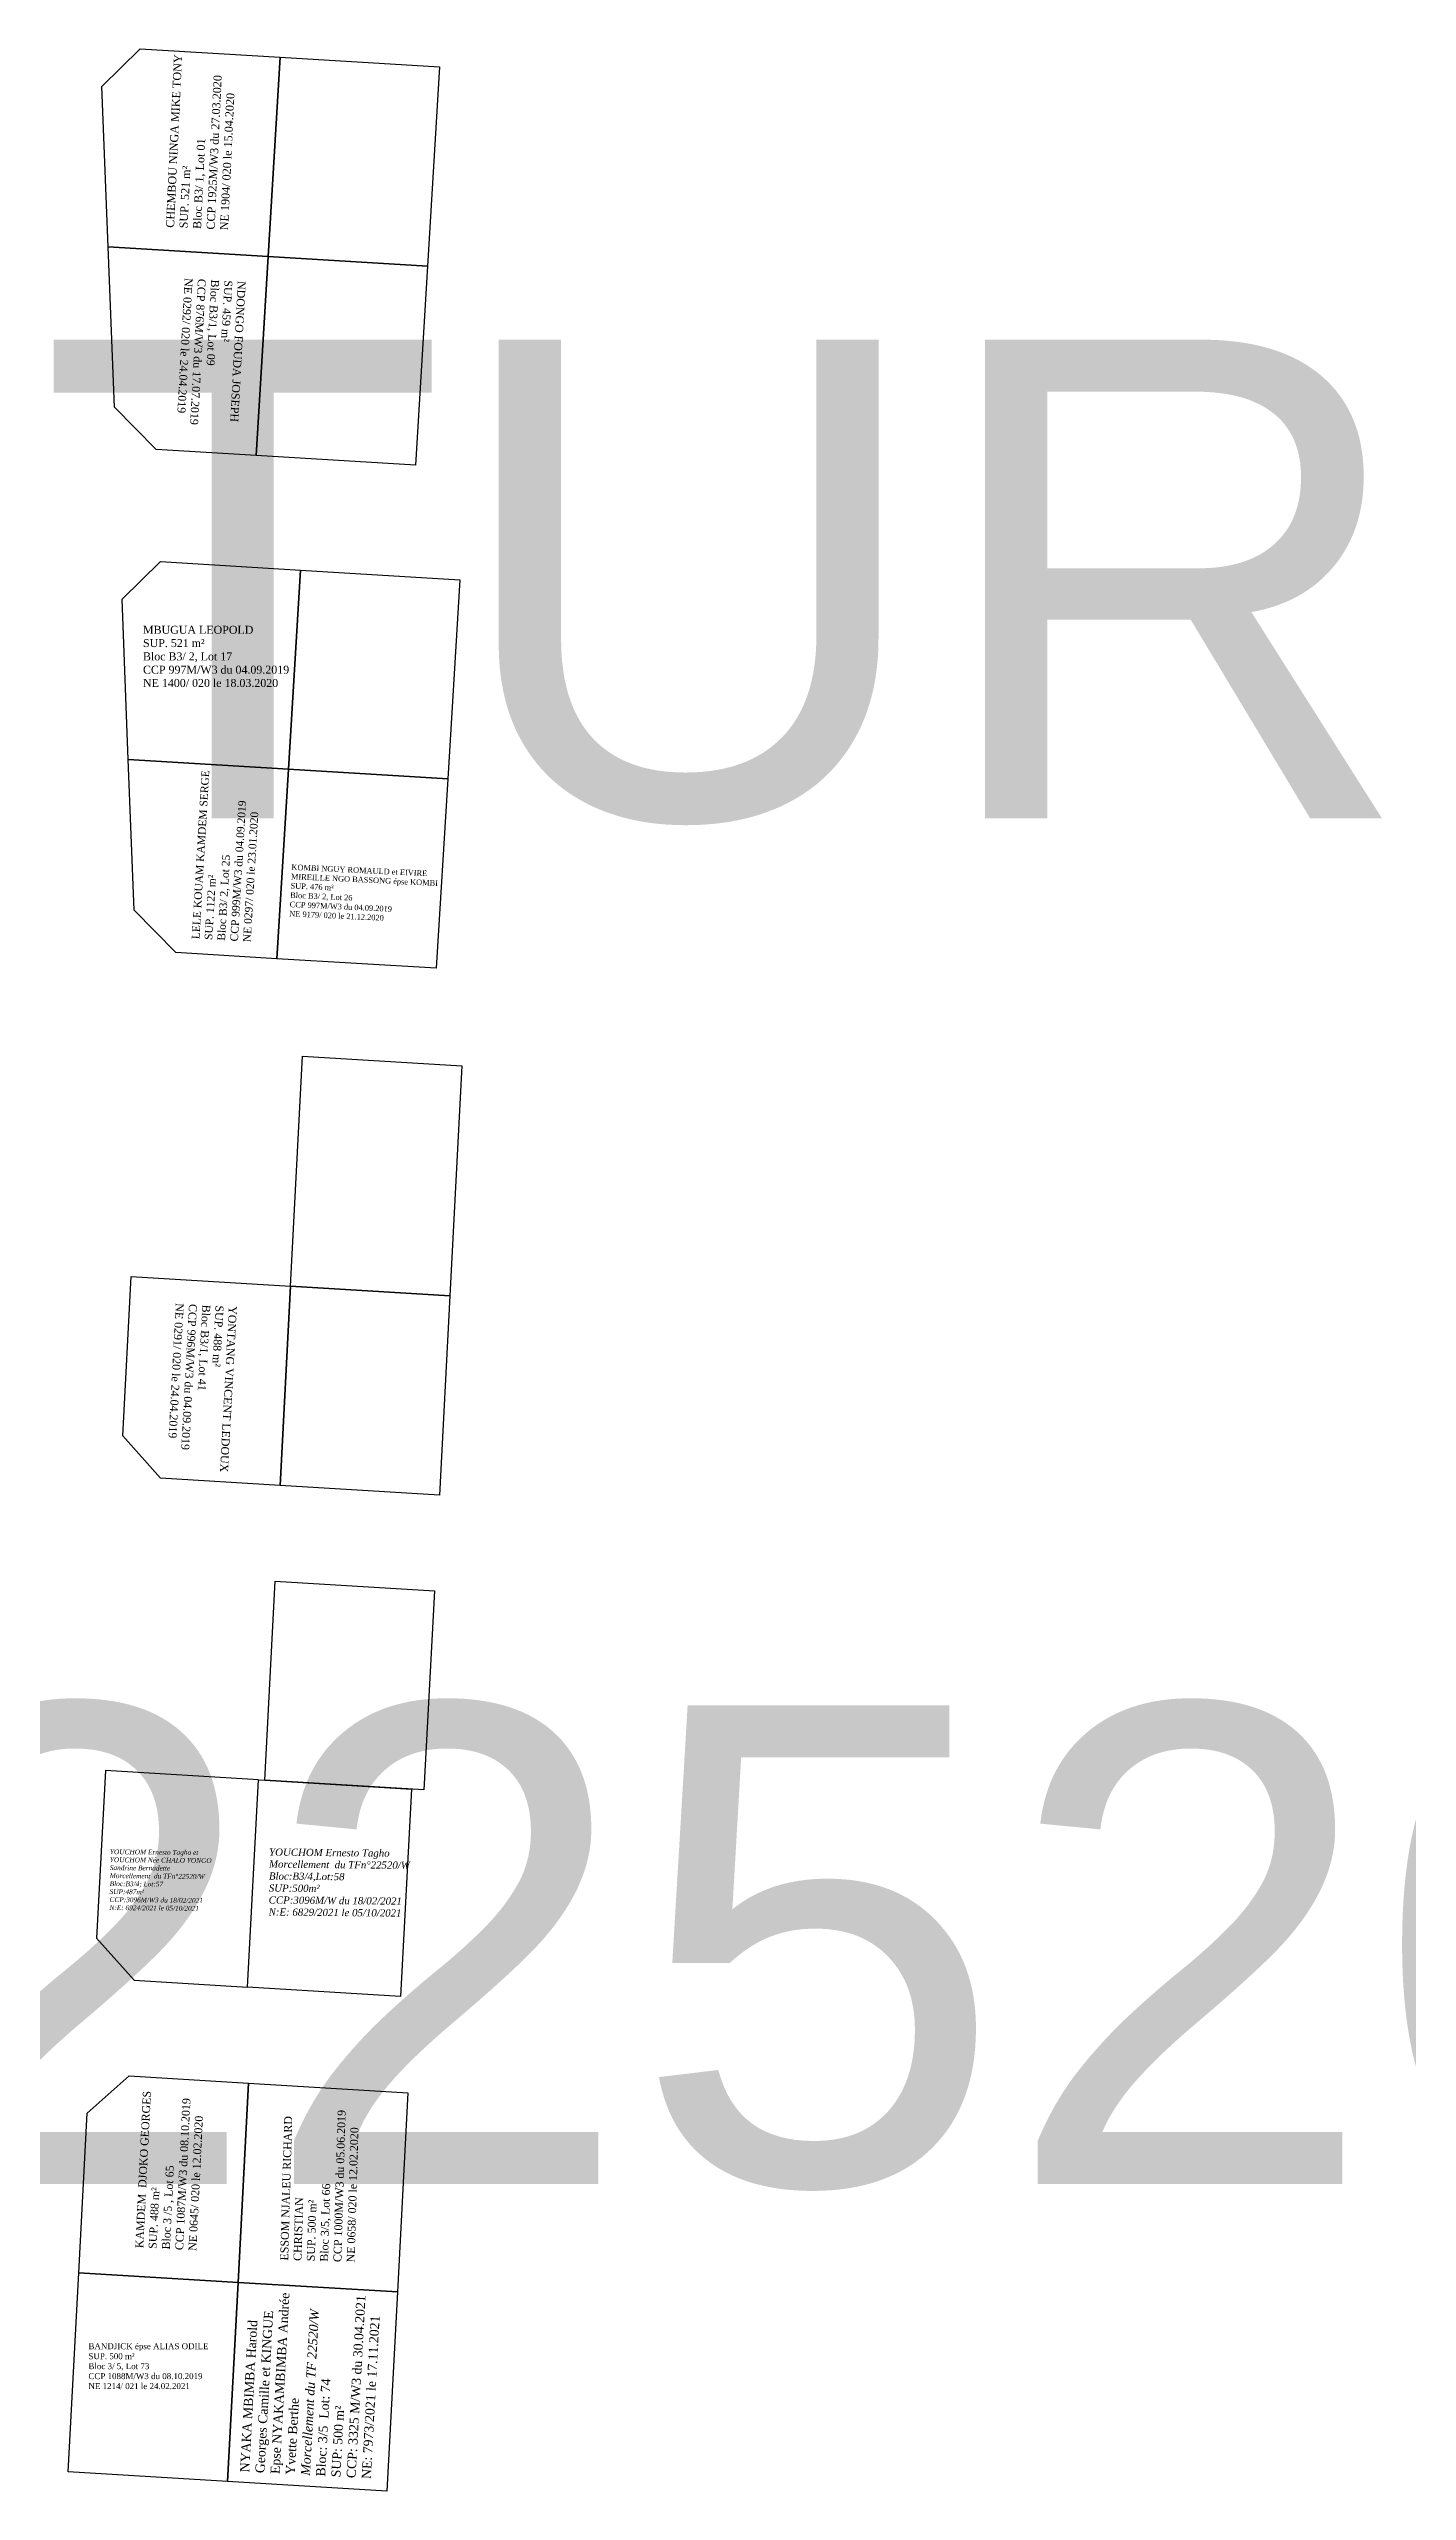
# Model space of a CAD drawing. Header units: millimetres. Extents: x 590121 to 927379, y 438565 to 1441738.
# Drawn here: x 926630.7 to 926800.9, y 1439813.4 to 1440119.5 of the extents above; entities that cross this region are included whole.
import ezdxf

# ---------------------------------------------------------------- set-up
doc = ezdxf.new("R2010")
doc.units = ezdxf.units.MM
doc.header["$LTSCALE"] = 10
for name, color, linetype in [('end maj 26 02 2021', 30, 'Continuous'), ('MAJ JUIN 2021', 191, 'Continuous'), ('MAJ NOV 2021', 7, 'Continuous'), ('MAJ OCT 2021', 7, 'Continuous')]:
    doc.layers.add(name, color=color, linetype=linetype)
doc.styles.get("Standard").update_dxf_attribs({"font": 'arial.ttf'})
doc.styles.add('Times 1.0', font='times.ttf', dxfattribs={"width": 0.99, "height": 1})
doc.styles.add('Times 1.5', font='times.ttf', dxfattribs={"width": 0.99, "height": 0.75})

msp = doc.modelspace()

# ---------------------------------------------------------------- linework, layer by layer
at = {"layer": 'end maj 26 02 2021', "color": 150, "linetype": 'ByBlock', "lineweight": -3, "ltscale": 0.0014, "flags": 128}
for points in [[(926642.14, 1440119.54), (926659.69, 1440118.48), (926658.18, 1440093.52), (926638.11, 1440094.74), (926637.32, 1440114.82)], [(926659.69, 1440118.48), (926679.65, 1440117.27), (926678.14, 1440092.31), (926658.18, 1440093.52)], [(926638.11, 1440094.74), (926658.18, 1440093.52), (926656.66, 1440068.57), (926644.11, 1440069.33), (926638.9, 1440074.65)], [(926658.18, 1440093.52), (926678.14, 1440092.31), (926676.63, 1440067.36), (926656.66, 1440068.57)], [(926644.67, 1440055.27), (926662.22, 1440054.21), (926660.71, 1440029.25), (926640.64, 1440030.47), (926639.85, 1440050.55)], [(926662.22, 1440054.21), (926682.18, 1440053), (926680.67, 1440028.04), (926660.71, 1440029.25)], [(926640.64, 1440030.47), (926660.7, 1440029.25), (926659.27, 1440005.51), (926646.59, 1440006.27), (926641.38, 1440011.6)], [(926660.71, 1440029.25), (926680.67, 1440028.04), (926679.23, 1440004.3), (926659.27, 1440005.51)], [(926662.48, 1439993.29), (926682.44, 1439992.08), (926680.93, 1439963.24), (926660.96, 1439964.45)], [(926641, 1439965.66), (926660.96, 1439964.45), (926659.65, 1439939.48), (926644.68, 1439940.39), (926639.95, 1439945.69)], [(926659.04, 1439927.5), (926679, 1439926.29), (926677.69, 1439901.32), (926657.73, 1439902.53)], [(926640.73, 1439865.49), (926655.7, 1439864.58), (926654.4, 1439839.61), (926634.43, 1439840.82), (926635.48, 1439860.8)], [(926655.7, 1439864.58), (926675.67, 1439863.37), (926674.36, 1439838.41), (926654.4, 1439839.61)], [(926634.43, 1439840.82), (926654.4, 1439839.61), (926653.08, 1439814.65), (926633.12, 1439815.86)]]:
    msp.add_lwpolyline(points, close=True, dxfattribs=at)
at = {"layer": 'MAJ JUIN 2021', "flags": 128}
msp.add_lwpolyline([(926660.96, 1439964.45), (926680.93, 1439963.24), (926679.62, 1439938.27), (926659.65, 1439939.48)], close=True, dxfattribs=at)
at = {"layer": 'MAJ NOV 2021', "flags": 128}
msp.add_lwpolyline([(926654.39, 1439839.61), (926674.36, 1439838.4), (926673.05, 1439813.44), (926653.08, 1439814.65)], close=True, dxfattribs=at)
at = {"layer": 'MAJ OCT 2021', "color": 150, "flags": 128}
for points in [[(926637.76, 1439903.74), (926636.66, 1439882.76), (926641.38, 1439877.47), (926655.57, 1439876.61), (926656.94, 1439902.58)], [(926656.94, 1439902.58), (926657.73, 1439902.54), (926676.12, 1439901.43), (926674.76, 1439875.45), (926655.57, 1439876.61)]]:
    msp.add_lwpolyline(points, close=True, dxfattribs=at)

# ---------------------------------------------------------------- texts
at = {"layer": 'end maj 26 02 2021', "color": 1, "linetype": 'ByBlock'}
for s, p in [('MAETUR', (926447.79, 1440023.09)), ('T F 22520/W', (926461.6, 1439851.92))]:
    msp.add_text(s, height=60, dxfattribs=at).set_placement(p)
at = {"layer": 'end maj 26 02 2021', "color": 150, "linetype": 'ByBlock', "lineweight": -3, "ltscale": 0.0014, "attachment_point": 1, "style": 'Times 1.0'}
for s, insert, char_height, width, rotation in [('{\\C256;CHEMBOU NINGA MIKE TONY\\PSUP. 521 m²\\PBloc B3/ 1, Lot 01\\PCCP 1925M/W3 du 27.03.2020\\PNE 1904/ 020 le 15.04.2020}', (926645.35, 1440097.15), 1.0167, 35.7697, 87.3126), ('\\A1;{\\C256;NDONGO FOUDA JOSEPH\\P\\fTimes New Roman|b0|i0|c186|p18;SUP. \\fTimes New Roman|b0|i0|c0|p18;459\\fTimes New Roman|b0|i0|c186|p18; m²\\fTimes New Roman|b0|i0|c0|p18;\\PBloc B3/1, Lot 09\\PCCP 876M/W3 du 17.07.2019\\PNE 0292/ 020 le 24.04.2019}', (926655.36, 1440090.41), 1, 31.8798, 266.9008), ('\\A1;{\\C256;LELE KOUAM KAMDEM SERGE\\PSUP. 1122 m²\\PBloc B3/ 2, Lot 25\\PCCP 999M/W3 du 04.09.2019\\PNE 0297/ 020 le 23.01.2020}', (926648.58, 1440007.99), 0.9657, 25.6787, 86.6157), ('{\\C256;KOMBI NGUY ROMAULD et EIVIRE\\PMIREILLE NGO BASSONG épse KOMBI\\PSUP. 476 m²\\PBloc B3/ 2, Lot 26\\PCCP 997M/W3 du 04.09.2019\\PNE 9179/ 020 le 21.12.2020}', (926661.1, 1440017.34), 0.7, 33.4671, 357.3472), ('\\A1;{\\C256;YONTANG VINCENT LEDOUX\\P\\fTimes New Roman|b0|i0|c186|p18;SUP. \\fTimes New Roman|b0|i0|c0|p18;488\\fTimes New Roman|b0|i0|c186|p18; m²\\fTimes New Roman|b0|i0|c0|p18;\\PBloc B3/1, Lot 41\\PCCP 996M/W3 du 04.09.2019\\PNE 0291/ 020 le 24.04.2019}', (926654.25, 1439961.93), 1, 31.8798, 266.9008), ('{\\C256;KAMDEM  DJOKO GEORGES\\PSUP. 488 m²\\PBloc 3 /5 , Lot 65\\PCCP 1087M/W3 du 08.10.2019\\PNE 0645/ 020 le 12.02.2020}', (926641.51, 1439843.92), 1, 37.5313, 87.1917), ('{\\fTimes New Roman|b0|i0|c186|p18;\\C256;ESSOM NJALEU RICHARD\\PCHRISTIAN\\PSUP. 500 m²\\PBloc 3/\\fTimes New Roman|b0|i0|c0|p18;5\\fTimes New Roman|b0|i0|c186|p18;, Lot 66\\PCCP 1000M/W3 du 05.06.2019\\PNE 0658/ 020 le 12.02.2020}', (926659.67, 1439842.36), 1, 37.1972, 88.3651)]:
    msp.add_mtext(s, dxfattribs=dict(at, insert=insert, char_height=char_height, width=width, rotation=rotation))
at = {"layer": 'end maj 26 02 2021', "color": 150, "linetype": 'ByBlock', "lineweight": -3, "ltscale": 0.0014, "attachment_point": 1}
for s, insert, char_height, width, style in [('{\\C256;MBUGUA LEOPOLD\\PSUP. 521 m²\\PBloc B3/ 2, Lot 17\\PCCP 997M/W3 du 04.09.2019\\PNE 1400/ 020 le 18.03.2020}', (926642.48, 1440047.23), 1, 31.0939, 'Times 1.0'), ('{\\fTimes New Roman|b0|i0|c186|p18;\\C256;BANDJICK épse ALIAS ODILE\\PSUP. 500 m²\\PBloc 3/ 5, Lot 73\\PCCP 1088M/W3 du 08.10.2019\\PNE 1214/ 021 le 24.02.2021}', (926635.64, 1439831.98), 0.75, 26.9776, 'Times 1.5')]:
    msp.add_mtext(s, dxfattribs=dict(at, insert=insert, char_height=char_height, width=width, style=style))
at = {"layer": 'MAJ NOV 2021', "insert": (926654.64, 1439815.84, -255425.61), "char_height": 1.14452, "attachment_point": 1, "rotation": 86.8561}
msp.add_mtext_dynamic_manual_height_columns('\\A1;{\\fTimes New Roman|b0|i0|c0|p18;NYAKA MBIMBA Harold Georges Camille et KINGUE Epse NYAKAMBIMBA Andrée Yvette Berthe  \\P\\fTimes New Roman|b0|i1|c0|p18;\\C1;Morcellement du TF 22520/W\\fTimes New Roman|b0|i0|c0|p18;\\P\\C256;Bloc: 3/5  Lot: 74\\PSUP: 500 m²\\PCCP: 3325 M/W3 du 30.04.2021\\PNE: 7973/2021 le 17.11.2021}', width=23.0154, gutter_width=12.5, heights=[0], dxfattribs=at)
at = {"layer": 'MAJ OCT 2021', "color": 7, "attachment_point": 1, "rotation": 359.4945}
for s, insert, char_height in [('{\\fTimes New Roman|b0|i1|c0|p18;YOUCHOM Ernesto Tagho et \\PYOUCHOM Née CHALO YONGO\\PSandrine Bernadette\\P\\C1;Morcellement  du TFn°22520/W\\P\\C7;Bloc:B3/4; Lot:57\\PSUP:487m²\\PCCP:3096M/W3 du 18/02/2021\\PN:E: 6924/2021 le 05/10/2021}', (926638.34, 1439893.88), 0.6), ('{\\fTimes New Roman|b0|i1|c0|p18;YOUCHOM Ernesto Tagho\\P\\C1;Morcellement  du TFn°22520/W\\C7;\\PBloc:B3/4,Lot:58\\PSUP:500m²\\PCCP:3096M/W du 18/02/2021\\PN:E: 6829/2021 le 05/10/2021}', (926658.29, 1439893.99), 0.9)]:
    msp.add_mtext_dynamic_manual_height_columns(s, width=53.6759, gutter_width=12.5, heights=[27.44], dxfattribs=dict(at, insert=insert, char_height=char_height))

doc.saveas('drawing.dxf')
